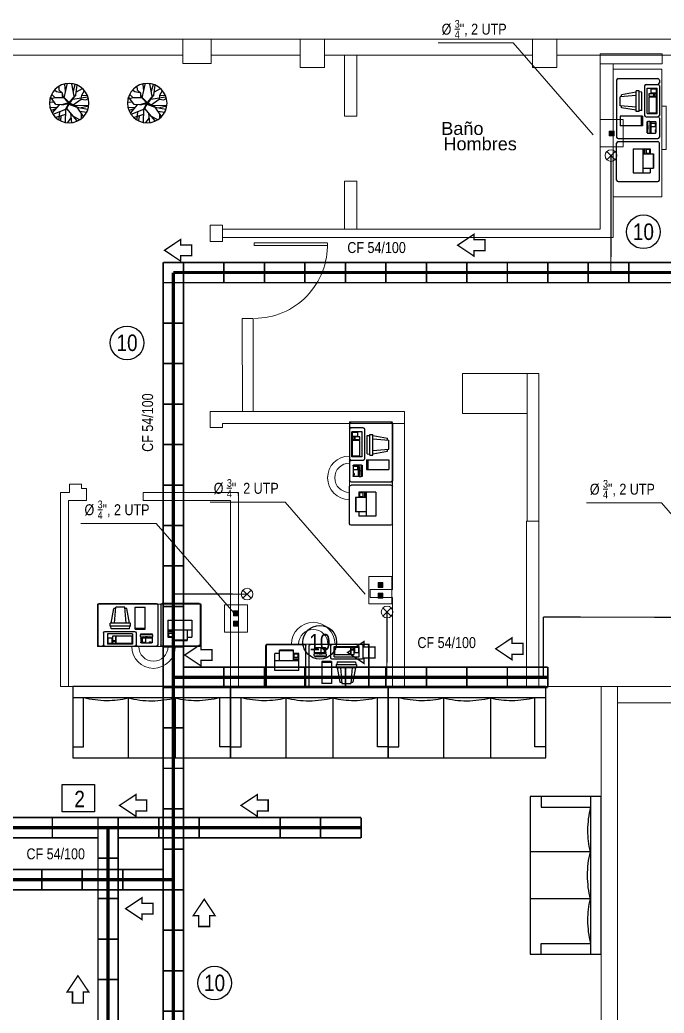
# Model space of a CAD drawing. Header units: millimetres. Extents: x 0 to 99.3, y 0 to 70.2.
# Drawn here: x 39.81 to 47.77, y 20.9 to 33.17 of the extents above; entities that cross this region are included whole.
import ezdxf

# ---------------------------------------------------------------- set-up
doc = ezdxf.new("R2010")
doc.units = ezdxf.units.MM
doc.linetypes.add('DASHED', pattern=[0.75, 0.5, -0.25])
doc.linetypes.add('DOT2', pattern=[0.125, 0, -0.125])
for name, color, linetype in [('9__9', 9, 'Continuous'), ('A-FURN-1', 7, 'Continuous'), ('TRACO01', 7, 'Continuous'), ('TRACO02', 255, 'Continuous')]:
    doc.layers.add(name, color=color, linetype=linetype)
for name, color, linetype, lineweight in [('ARQUITECTÓNICO', 152, 'Continuous', 0), ('INST. VOZ Y DATOS', 40, 'Continuous', 0), ('TEXTOS INST. VOZ Y DATOS', 1, 'Continuous', 0)]:
    doc.layers.add(name, color=color, linetype=linetype, lineweight=lineweight)
doc.styles.add('75', font='ARIALN.TTF', dxfattribs={"height": 0.135})
doc.styles.add('PANROMAN', font='arial.ttf', dxfattribs={"height": 0.4})

# ---------------------------------------------------------------- blocks, each defined once
blk = doc.blocks.new('A$C12894DB4')
at = {"layer": 'TRACO01', "color": 0}
for p, q in [((9.91, 5.66), (9.91, 5.26)), ((11.31, 5.66), (9.91, 5.66)), ((11.31, 5.46), (9.91, 5.46)), ((11.31, 5.26), (9.91, 5.26)), ((11.31, 4.66), (9.91, 4.66)), ((9.91, 4.66), (9.91, 3.46)), ((11.31, 5.66), (11.31, 5.26)), ((11.31, 4.66), (11.31, 3.46)), ((17.03, 4.24), (17.03, 4.14)), ((20.83, 4.44), (17.23, 4.44)), ((18.23, 4.2), (18.23, 4.05)), ((19.83, 4.2), (19.83, 4.05)), ((21.03, 4.24), (21.03, 4.13)), ((24.13, 3.58), (29.73, 3.58)), ((24.13, 3.58), (24.13, 1.08)), ((29.73, 3.58), (29.73, 1.08)), ((29.93, 3.58), (29.93, 1.98)), ((29.93, 3.58), (30.93, 3.58)), ((30.93, 3.58), (30.93, 1.98)), ((9.71, 2.26), (4.71, 2.26)), ((11.31, 3.46), (9.91, 3.46)), ((17.03, 3.36), (17.03, 1.44)), ((20.83, 3.04), (17.23, 3.04)), ((20.83, 1.24), (17.23, 1.24)), ((17.53, 1.57), (17.53, 1.37)), ((18.13, 1.57), (17.53, 1.57)), ((18.13, 1.37), (17.53, 1.37)), ((18.13, 1.57), (18.13, 1.37)), ((18.23, 3.43), (18.23, 3.28)), ((19.33, 2.91), (19.33, 1.37)), ((19.33, 2.91), (20.53, 2.91)), ((19.33, 1.37), (20.53, 1.37)), ((19.83, 3.43), (19.83, 3.28)), ((20.53, 2.91), (20.53, 1.37)), ((21.03, 3.36), (21.03, 1.44)), ((24.13, 1.08), (29.73, 1.08)), ((29.93, 1.98), (30.93, 1.98)), ((29.93, 1.68), (29.93, 1.08)), ((29.93, 1.68), (30.93, 1.68)), ((29.93, 1.08), (30.93, 1.08)), ((30.93, 1.68), (30.93, 1.08)), ((31.13, 2.88), (31.13, 1.08)), ((31.13, 2.88), (32.53, 2.88)), ((31.13, 1.08), (32.53, 1.08)), ((32.53, 2.88), (32.53, 1.08))]:
    blk.add_line(p, q, dxfattribs=at)
for centre, radius, start, end in [((18.18, 3.74), 1.25, 166.0825, 180), ((18.18, 3.74), 1.25, 180, 191.2958), ((17.19, 3.54), 0.24, 191.2958, 283.3617), ((17.16, 3.98), 0.2, 70.2489, 166.4245), ((17.23, 4.24), 0.2, 90, 180), ((18.07, 7.64), 3.57, 256.1032, 263.8325), ((18.64, 12.93), 8.89, 263.8325, 267.4371), ((17.99, 4.2), 0.24, 0, 90), ((19.03, 21.61), 17.58, 267.4371, 270), ((19.03, 21.61), 17.58, 270, 272.5629), ((19.42, 12.93), 8.89, 272.5629, 276.1675), ((20.07, 4.2), 0.24, 90, 180), ((19.99, 7.64), 3.57, 276.1675, 283.8968), ((20.87, 3.54), 0.24, 256.6383, 358.4297), ((20.83, 4.24), 0.2, 0, 90), ((20.9, 3.98), 0.2, 9.5352, 104.6502), ((20.4, 3.82), 0.72, 9.4076, 17.8024), ((19.88, 3.74), 1.25, 0, 9.4076), ((19.88, 3.74), 1.25, 350.5924, 360), ((17.23, 2.84), 0.2, 90, 180), ((17.23, 1.44), 0.2, 180, 270), ((18.07, -0.17), 3.57, 96.1675, 103.8968), ((16.93, 3.52), 0.369, 323.5958, 323.7272), ((18.64, -5.45), 8.89, 92.5629, 96.1675), ((17.99, 3.28), 0.24, 270, 0), ((19.03, -14.14), 17.58, 90, 92.5629), ((19.03, -14.14), 17.58, 87.4371, 90), ((19.42, -5.45), 8.89, 83.8325, 87.4371), ((20.07, 3.28), 0.24, 180, 270), ((19.99, -0.17), 3.57, 76.6383, 83.8325), ((20.83, 2.84), 0.2, 0, 90), ((20.83, 1.44), 0.2, 270, 0)]:
    blk.add_arc(centre, radius, start, end, dxfattribs=at)
at = {"layer": 'TRACO02', "color": 0}
for p, q in [((0, 14.54), (0, 0.54)), ((0.5, 15.04), (13.5, 15.04)), ((14, 14.54), (14, 0.54)), ((15.1, 14.54), (15.1, 0.54)), ((35.6, 15.04), (15.6, 15.04)), ((36.1, 14.54), (36.1, 0.54)), ((19.55, 6), (19.55, 13.8)), ((22.95, 13.8), (19.55, 13.8)), ((22.95, 6), (22.95, 13.8)), ((24.99, 8.15), (25.9, 13.35)), ((25.9, 13.35), (26.59, 13.35)), ((26.13, 8.15), (26.62, 13.75)), ((26.62, 13.75), (29.75, 13.75)), ((30.24, 8.15), (29.75, 13.75)), ((29.79, 13.35), (30.47, 13.35)), ((31.39, 8.15), (30.47, 13.35)), ((11.51, 9.26), (3.11, 9.26)), ((3.11, 9.26), (3.11, 3.26)), ((11.51, 9.26), (11.51, 3.26)), ((24.59, 8.15), (31.79, 8.15)), ((24.59, 7.15), (24.59, 8.15)), ((24.59, 7.15), (31.79, 7.15)), ((24.98, 6.15), (24.89, 7.15)), ((31.4, 6.15), (31.49, 7.15)), ((31.79, 7.15), (31.79, 8.15)), ((11.51, 5.86), (3.11, 5.86)), ((4.71, 5.86), (4.71, 2.06)), ((9.71, 5.86), (9.71, 2.06)), ((22.95, 6.4), (19.55, 6.4)), ((22.95, 6), (19.55, 6)), ((22.7, 4.74), (22.7, 0.54)), ((33.6, 5.24), (23.2, 5.24)), ((23.93, 4.38), (32.73, 4.38)), ((23.93, 4.38), (23.93, 0.78)), ((24.98, 6.15), (31.4, 6.15)), ((32.73, 4.38), (32.73, 0.78)), ((34.1, 4.74), (34.1, 0.54)), ((0.5, 0.04), (13.5, 0.04)), ((4.71, 3.26), (3.11, 3.26)), ((9.71, 2.06), (4.71, 2.06)), ((11.51, 3.26), (9.71, 3.26)), ((22.2, 0.04), (15.6, 0.04)), ((33.6, 0.04), (23.2, 0.04)), ((23.93, 0.78), (32.73, 0.78)), ((35.6, 0.04), (34.6, 0.04))]:
    blk.add_line(p, q, dxfattribs=at)
for centre, radius, start, end in [((0.5, 14.54), 0.5, 90, 180), ((13.5, 14.54), 0.5, 0, 90), ((15.6, 14.54), 0.5, 90, 180), ((35.6, 14.54), 0.5, 0, 90), ((23.2, 4.74), 0.5, 90, 180), ((33.6, 4.74), 0.5, 0, 90), ((0.5, 0.54), 0.5, 180, 270), ((13.5, 0.54), 0.5, 270, 0), ((15.6, 0.54), 0.5, 180, 270), ((22.2, 0.54), 0.5, 270, 0), ((23.2, 0.54), 0.5, 180, 270), ((27.71, -4.98), 5.57, 115.6743, 116.5651), ((29.09, -4.98), 5.57, 63.4349, 64.3257), ((33.6, 0.54), 0.5, 270, 0), ((34.6, 0.54), 0.5, 180, 270), ((35.6, 0.54), 0.5, 270, 0)]:
    blk.add_arc(centre, radius, start, end, dxfattribs=at)
blk = doc.blocks.new('FIXT-SOFA3672')
at = {"layer": 'A-FURN-1'}
for p, q in [((35.919106, 36.03653), (-35.919106, 36.03653)), ((-35.919106, 36.03653), (-35.919106, 0.010204)), ((35.919106, 0.010204), (35.919106, 36.03653)), ((-35.896767, 30.508681), (35.914639, 30.508681)), ((-31.016712, 5.575283), (-31.016712, 30.508681)), ((-10.734035, 30.318065), (-10.734035, -0.180412)), ((10.734035, 30.318065), (10.734035, -0.180412)), ((31.016712, 5.575283), (31.016712, 30.508681)), ((-35.896767, 5.575283), (-31.016712, 5.575283)), ((35.896767, 5.575283), (31.016712, 5.575283)), ((-35.919106, 0.010204), (35.919106, 0.010204))]:
    blk.add_line(p, q, dxfattribs=at)
for centre, radius, start, end in [((-20.12418, 71.160164), 42.085514, 255, 269.461553), ((-20.176819, 65.559021), 36.484119, 269.461552, 284.999998), ((-0.096013, 70.019703), 41.102158, 255, 270.121624), ((-0.098873, 71.366776), 42.449238, 270.121624, 285.000001), ((20.176819, 65.559021), 36.484119, 255.000002, 270.538448), ((20.12418, 71.160164), 42.085514, 270.538447, 285)]:
    blk.add_arc(centre, radius, start, end, dxfattribs=at)
blk = doc.blocks.new('arbolp114')
at = {"color": 0, "linetype": 'ByBlock'}
for p, q in [((-0.319, 0.205), (-0.389, 0.318)), ((-0.182, 0.289), (-0.333, 0.369)), ((-0.165, 0.209), (-0.203, 0.453)), ((-0.109, 0.31), (-0.154, 0.474)), ((-0.126, 0.175), (-0.067, 0.491)), ((0.126, 0.138), (0.045, 0.503)), ((0.091, 0.306), (0.108, 0.482)), ((0.168, 0.249), (0.252, 0.332)), ((0.193, 0.26), (0.319, 0.289)), ((0.252, 0.332), (0.256, 0.436)), ((0.319, 0.289), (0.378, 0.331)), ((-0.417, 0.087), (-0.476, 0.121)), ((-0.326, 0.205), (-0.462, 0.192)), ((-0.088, 0.104), (-0.462, 0.159)), ((-0.301, 0.104), (-0.417, 0.087)), ((-0.305, 0.104), (-0.319, 0.205)), ((-0.098, -0.045), (-0.301, 0.104)), ((-0.018, -0.001), (-0.165, 0.213)), ((-0.165, 0.213), (0.001, 0.019)), ((-0.116, 0.148), (-0.006, 0.006)), ((-0.001, 0.009), (-0.116, 0.148)), ((-0.006, 0.006), (-0.013, -0.015)), ((0.151, 0.157), (-0.001, 0.009)), ((0.001, 0.019), (0.157, 0.171)), ((0.005, 0), (0.151, 0.157)), ((0.018, 0.007), (0.168, 0.165)), ((0.018, 0.007), (0.196, -0.047)), ((0.143, 0.138), (0.357, 0.138)), ((0.157, 0.171), (0.168, 0.249)), ((0.168, 0.165), (0.168, 0.249)), ((0.336, -0.035), (0.476, 0.163)), ((0.357, 0.138), (0.497, 0.096)), ((0.361, 0.133), (0.452, 0.226)), ((0.375, 0.028), (0.504, 0.012)), ((-0.494, -0.068), (-0.119, -0.057)), ((-0.305, -0.115), (-0.494, -0.068)), ((-0.203, -0.102), (-0.466, -0.152)), ((-0.256, -0.207), (-0.452, -0.228)), ((-0.195, -0.102), (-0.354, -0.342)), ((-0.203, -0.098), (-0.119, -0.057)), ((0.008, -0.026), (-0.195, -0.102)), ((0.073, -0.134), (-0.193, -0.447)), ((-0.179, -0.095), (0.011, -0.018)), ((-0.116, -0.063), (0.005, -0.003)), ((-0.013, -0.015), (-0.116, -0.063)), ((-0.098, -0.045), (-0.018, -0.001)), ((0.174, -0.042), (0.005, 0)), ((0.005, -0.003), (0.068, -0.021)), ((0.008, -0.026), (0.193, -0.047)), ((0.008, -0.026), (0.094, -0.169)), ((0.011, -0.018), (0.174, -0.042)), ((0.017, -0.021), (0.094, -0.152)), ((0.094, -0.161), (0.417, -0.287)), ((0.094, -0.169), (0.105, -0.493)), ((0.196, -0.047), (0.336, -0.035)), ((0.245, -0.22), (0.266, -0.409)), ((0.256, -0.047), (0.438, -0.253)), ((0.319, -0.11), (0.494, -0.123)), ((0.34, -0.144), (0.459, -0.186)), ((-0.305, -0.27), (-0.305, -0.392)), ((-0.098, -0.333), (-0.256, -0.417)), ((-0.033, -0.258), (-0.056, -0.497)), ((-0.044, -0.376), (0.042, -0.493)), ((0.098, -0.287), (0.336, -0.363)), ((0.21, -0.329), (0.224, -0.442))]:
    blk.add_line(p, q, dxfattribs=at)
blk.add_circle((0, 0), 0.5, dxfattribs=at)
blk = doc.blocks.new('A$C6B612579')
at = {"layer": '9__9', "color": 253, "extrusion": (0, 0, -1), "xscale": 4.875, "yscale": 4.875, "zscale": 4.875}
blk.add_blockref('arbolp114', (-2.46, 2.44), dxfattribs=at)

msp = doc.modelspace()

# ---------------------------------------------------------------- hatches: boundary and pattern name
at = {"layer": 'INST. VOZ Y DATOS'}
for points in [[(47.089, 31.797), (47.149, 31.797), (47.149, 31.737), (47.089, 31.737)], [(44.232, 26.22), (44.292, 26.22), (44.292, 26.16), (44.232, 26.16)], [(44.232, 26.091), (44.292, 26.091), (44.292, 26.03), (44.232, 26.03)], [(42.448, 25.872), (42.508, 25.872), (42.508, 25.812), (42.448, 25.812)], [(42.448, 25.743), (42.508, 25.743), (42.508, 25.682), (42.448, 25.682)]]:
    msp.add_hatch(color=256, dxfattribs=at).paths.add_polyline_path(points)

# ---------------------------------------------------------------- linework, layer by layer
at = {"layer": 'ARQUITECTÓNICO'}
for p, q in [((39, 32.935), (41.82, 32.935)), ((39, 32.735), (41.82, 32.735)), ((43.817, 31.981), (43.97, 31.981)), ((43.817, 31.181), (43.97, 31.181)), ((42.16, 30.635), (42.16, 30.435)), ((42.16, 30.635), (42.31, 30.635)), ((42.31, 30.435), (42.31, 30.635)), ((47.137, 30.585), (47.137, 30.485)), ((42.31, 30.435), (42.16, 30.435)), ((47.137, 30.485), (42.308, 30.485)), ((42.704, 30.416), (43.607, 30.416)), ((42.704, 30.385), (42.704, 30.416)), ((42.704, 30.385), (43.604, 30.385)), ((40.633, 27.384), (40.633, 27.235)), ((41.333, 27.335), (41.333, 27.235)), ((40.31, 24.935), (46.99, 24.935)), ((42.41, 24.056), (42.41, 24.935)), ((42.41, 24.935), (42.41, 24.056)), ((44.357, 24.935), (44.357, 24.056)), ((46.99, 24.935), (46.99, 20.285)), ((47.19, 24.935), (46.99, 24.935)), ((42.277, 24.192), (42.277, 24.8)), ((42.543, 24.192), (42.543, 24.8)), ((43.092, 24.795), (43.092, 24.051)), ((43.674, 24.795), (43.674, 24.051)), ((44.489, 24.192), (44.489, 24.8)), ((45.039, 24.795), (45.039, 24.051)), ((45.621, 24.795), (45.621, 24.051)), ((44.357, 24.056), (46.303, 24.056)), ((46.99, 23.578), (46.111, 23.578)), ((46.851, 22.895), (46.107, 22.895)), ((46.851, 22.313), (46.107, 22.313))]:
    msp.add_line(p, q, dxfattribs=at)
at = {"layer": 'ARQUITECTÓNICO', "linetype": 'Continuous', "ltscale": 0.03}
for p, q in [((42.31, 30.585), (46.976, 30.585)), ((42.16, 28.335), (42.16, 28.135)), ((42.31, 28.335), (44.56, 28.335)), ((44.56, 28.335), (44.56, 24.935)), ((44.56, 28.285), (44.56, 24.935)), ((42.16, 28.135), (42.31, 28.135)), ((42.31, 28.185), (44.41, 28.185)), ((42.31, 28.185), (42.31, 28.135)), ((44.41, 28.185), (44.41, 26.135)), ((40.42, 27.435), (40.42, 27.335)), ((40.57, 27.435), (40.57, 27.384)), ((40.31, 27.335), (40.42, 27.335)), ((40.31, 27.335), (40.31, 24.935)), ((41.333, 27.335), (42.51, 27.335)), ((42.51, 27.335), (42.51, 24.935)), ((40.41, 27.235), (40.633, 27.235)), ((40.41, 27.235), (40.41, 24.935)), ((41.333, 27.235), (42.41, 27.235)), ((42.41, 27.235), (42.41, 24.935)), ((44.135, 26.135), (44.41, 26.135)), ((44.135, 26.135), (44.135, 26.035)), ((44.135, 26.035), (44.41, 26.035)), ((44.41, 26.035), (44.41, 24.935))]:
    msp.add_line(p, q, dxfattribs=at)
at = {"layer": 'ARQUITECTÓNICO', "ltscale": 0.3}
for p, q in [((40.57, 27.435), (40.42, 27.435)), ((40.633, 27.384), (40.57, 27.384))]:
    msp.add_line(p, q, dxfattribs=at)
at = {"layer": 'ARQUITECTÓNICO', "color": 252}
for p, q in [((40.463, 24.935), (40.463, 24.056)), ((40.596, 24.192), (40.596, 24.8)), ((41.145, 24.795), (41.145, 24.051)), ((41.727, 24.795), (41.727, 24.051)), ((40.464, 24.192), (40.596, 24.192)), ((42.409, 24.192), (42.277, 24.192)), ((42.41, 24.192), (42.543, 24.192)), ((44.357, 24.192), (44.489, 24.192)), ((40.463, 24.056), (42.41, 24.056)), ((42.41, 24.056), (44.357, 24.056))]:
    msp.add_line(p, q, dxfattribs=at)
at = {"layer": 'ARQUITECTÓNICO'}
for points in [[(41.82, 32.635), (42.17, 32.635), (42.17, 32.935), (41.82, 32.935)], [(43.27, 32.935), (43.27, 32.585), (43.57, 32.585), (43.57, 32.935)], [(46.14, 32.935), (46.14, 32.585), (46.44, 32.585), (46.44, 32.935)], [(46.976, 32.628), (46.976, 32.754), (47.741, 32.754), (47.741, 32.628)], [(47.737, 30.985), (47.737, 32.565), (47.137, 32.565), (47.137, 30.985)], [(47.737, 31.569), (47.737, 32.107), (47.791, 32.107), (47.791, 31.569)], [(42.69, 28.335), (42.69, 29.485), (42.554, 29.485), (42.556, 28.335)], [(46.076, 28.804), (46.076, 28.309), (45.274, 28.309), (45.274, 28.804)], [(46.22, 26.978), (46.22, 28.804), (46.076, 28.804), (46.076, 26.978)], [(44.56, 28.185), (44.56, 28.335), (42.31, 28.335), (42.31, 28.335), (42.16, 28.335), (42.16, 28.135), (42.31, 28.135), (42.31, 28.185), (44.56, 28.185)], [(44.405, 26.936), (44.405, 28.206), (43.881, 28.206), (43.881, 26.936)], [(46.22, 26.978), (46.22, 24.935), (46.067, 24.935), (46.067, 26.978)]]:
    msp.add_lwpolyline(points, close=True, dxfattribs=at)
for points in [[(42.17, 32.935), (54.69, 32.935)], [(42.17, 32.735), (43.27, 32.735)], [(43.57, 32.735), (46.14, 32.735)], [(43.817, 31.981), (43.817, 32.735)], [(43.97, 32.735), (43.97, 31.981)], [(46.44, 32.735), (49.94, 32.735)], [(46.976, 30.585), (46.976, 32.628), (47.137, 32.628), (47.137, 30.585)], [(43.97, 31.181), (43.97, 30.585), (43.817, 30.585), (43.817, 31.181)], [(48.39, 24.735), (47.19, 24.735), (47.19, 24.935), (48.39, 24.935)], [(47.19, 12.115), (47.19, 24.735)]]:
    msp.add_lwpolyline(points, dxfattribs=at)
at = {"layer": 'ARQUITECTÓNICO', "color": 0}
for points in [[(42.037, 25.956), (40.767, 25.956), (40.767, 25.433), (42.037, 25.433)], [(42.854, 24.935), (44.123, 24.935), (44.123, 25.458), (42.854, 25.458)]]:
    msp.add_lwpolyline(points, close=True, dxfattribs=at)
at = {"layer": 'ARQUITECTÓNICO', "ltscale": 0.03}
msp.add_arc((42.702, 30.39), 0.905, 270.1456, 1.6413, dxfattribs=at)
at = {"layer": 'ARQUITECTÓNICO'}
for centre, radius, start, end in [((43.878, 27.515), 0.269, 90, 270), ((43.878, 27.515), 0.181, 90, 270), ((43.432, 25.461), 0.269, 0, 180), ((43.432, 25.461), 0.181, 0, 180), ((41.458, 25.43), 0.269, 180, 0), ((41.458, 25.43), 0.181, 180, 0)]:
    msp.add_arc(centre, radius, start, end, dxfattribs=at)
at = {"layer": 'INST. VOZ Y DATOS'}
for points in [[(46.976, 31.943), (47.261, 31.943), (47.261, 31.606), (46.976, 31.606)], [(47.088, 31.798), (47.149, 31.798), (47.149, 31.738), (47.088, 31.738)], [(44.12, 26.294), (44.404, 26.294), (44.404, 25.957), (44.12, 25.957)], [(44.232, 26.22), (44.292, 26.22), (44.292, 26.16), (44.232, 26.16)], [(44.232, 26.091), (44.292, 26.091), (44.292, 26.03), (44.232, 26.03)], [(42.336, 25.946), (42.62, 25.946), (42.62, 25.609), (42.336, 25.609)], [(42.448, 25.872), (42.508, 25.872), (42.508, 25.812), (42.448, 25.812)], [(42.448, 25.743), (42.508, 25.743), (42.508, 25.682), (42.448, 25.682)]]:
    msp.add_lwpolyline(points, close=True, dxfattribs=at)
at = {"layer": 'INST. VOZ Y DATOS', "color": 6}
for points in [[(47.059, 31.547), (47.161, 31.445)], [(47.059, 31.445), (47.161, 31.547)], [(42.564, 26.129), (42.666, 26.028)], [(42.564, 26.028), (42.666, 26.129)], [(44.293, 25.908), (44.394, 25.806)], [(44.293, 25.806), (44.394, 25.908)]]:
    msp.add_lwpolyline(points, dxfattribs=at)
at = {"layer": 'INST. VOZ Y DATOS', "color": 6, "ltscale": 0.1}
for points in [[(47.059, 31.547), (47.161, 31.445)], [(47.161, 31.547), (47.059, 31.445)], [(42.564, 26.129), (42.666, 26.028)], [(42.666, 26.129), (42.564, 26.027)], [(44.293, 25.908), (44.394, 25.806)], [(44.394, 25.908), (44.293, 25.806)]]:
    msp.add_lwpolyline(points, dxfattribs=at)
at = {"layer": 'INST. VOZ Y DATOS', "color": 6, "linetype": 'DASHED', "ltscale": 0.01, "const_width": 0.015}
for points in [[(47.108, 30.051), (47.11, 31.496)], [(41.704, 26.08), (42.615, 26.078)], [(44.341, 25.051), (44.343, 25.857)], [(46.273, 25.051), (46.275, 25.795)], [(46.275, 25.795), (48.743, 25.791)]]:
    msp.add_lwpolyline(points, dxfattribs=at)
at = {"layer": 'INST. VOZ Y DATOS', "const_width": 0.02}
for points in [[(41.579, 19.426), (41.579, 30.176)], [(41.579, 30.176), (46.329, 30.176)], [(41.829, 19.322), (41.829, 30.176)], [(42.329, 29.926), (42.329, 30.176)], [(42.829, 29.926), (42.829, 30.176)], [(43.329, 29.926), (43.329, 30.176)], [(43.829, 29.926), (43.829, 30.176)], [(44.329, 29.926), (44.329, 30.176)], [(44.829, 29.926), (44.829, 30.176)], [(45.329, 29.926), (45.329, 30.176)], [(45.829, 29.926), (45.829, 30.176)], [(46.329, 29.926), (46.329, 30.176)], [(46.329, 30.176), (50.829, 30.176)], [(46.829, 29.926), (46.829, 30.176)], [(47.329, 29.926), (47.329, 30.176)], [(41.829, 29.926), (41.579, 29.926)], [(41.829, 29.926), (46.329, 29.926)], [(46.329, 29.926), (50.829, 29.926)], [(41.829, 29.426), (41.579, 29.426)], [(41.829, 28.926), (41.579, 28.926)], [(41.829, 28.426), (41.579, 28.426)], [(41.829, 27.926), (41.579, 27.926)], [(41.829, 27.426), (41.579, 27.426)], [(41.829, 26.926), (41.579, 26.926)], [(41.829, 26.426), (41.579, 26.426)], [(41.829, 25.926), (41.579, 25.926)], [(41.829, 25.426), (41.579, 25.426)], [(41.829, 25.176), (46.329, 25.176)], [(42.329, 24.926), (42.329, 25.176)], [(42.829, 24.926), (42.829, 25.176)], [(43.329, 24.926), (43.329, 25.176)], [(43.829, 24.926), (43.829, 25.176)], [(44.329, 24.926), (44.329, 25.176)], [(44.829, 24.926), (44.829, 25.176)], [(45.329, 24.926), (45.329, 25.176)], [(45.829, 24.926), (45.829, 25.176)], [(46.329, 24.926), (46.329, 25.176)], [(41.829, 24.926), (41.579, 24.926)], [(41.829, 24.926), (46.329, 24.926)], [(41.829, 24.426), (41.579, 24.426)], [(41.829, 23.926), (41.579, 23.926)], [(41.829, 23.426), (41.579, 23.426)], [(41.829, 22.926), (41.579, 22.926)], [(41.579, 22.676), (37.079, 22.676)], [(40.079, 22.676), (40.079, 22.426)], [(40.579, 22.676), (40.579, 22.426)], [(41.079, 22.676), (41.079, 22.426)], [(41.579, 22.426), (37.079, 22.426)], [(41.829, 22.426), (41.579, 22.426)], [(41.829, 21.926), (41.579, 21.926)], [(41.829, 21.426), (41.579, 21.426)], [(41.829, 20.926), (41.579, 20.926)]]:
    msp.add_lwpolyline(points, dxfattribs=at)
at = {"layer": 'INST. VOZ Y DATOS', "color": 6, "const_width": 0.04}
for points in [[(41.704, 19.374), (41.704, 30.051)], [(41.704, 30.051), (46.329, 30.051)], [(46.204, 30.051), (50.829, 30.051)], [(41.704, 25.051), (46.329, 25.051)], [(41.704, 22.551), (37.204, 22.551)]]:
    msp.add_lwpolyline(points, dxfattribs=at)
at = {"layer": 'INST. VOZ Y DATOS', "color": 20, "const_width": 0.02}
for points in [[(36.773, 23.317), (40.773, 23.317)], [(40.209, 23.317), (40.209, 23.067)], [(40.773, 15.067), (40.773, 23.317)], [(41.023, 23.317), (40.773, 23.317)], [(41.023, 15.317), (41.023, 23.317)], [(44.023, 23.317), (41.023, 23.317)], [(41.523, 23.317), (41.523, 23.067)], [(42.023, 23.317), (42.023, 23.067)], [(43.023, 23.317), (43.023, 23.067)], [(43.523, 23.317), (43.523, 23.067)], [(44.023, 23.317), (44.023, 23.067)], [(36.773, 23.067), (40.773, 23.067)], [(44.023, 23.067), (41.023, 23.067)], [(41.023, 22.817), (40.773, 22.817)], [(41.023, 22.317), (40.773, 22.317)], [(41.023, 21.817), (40.773, 21.817)], [(41.023, 21.317), (40.773, 21.317)]]:
    msp.add_lwpolyline(points, dxfattribs=at)
at = {"layer": 'INST. VOZ Y DATOS', "color": 104, "linetype": 'DOT2', "ltscale": 0.5, "const_width": 0.04}
for points in [[(36.773, 23.192), (40.898, 23.192)], [(40.898, 15.192), (40.898, 23.192)], [(44.023, 23.192), (40.898, 23.192)]]:
    msp.add_lwpolyline(points, dxfattribs=at)
at = {"layer": 'INST. VOZ Y DATOS', "color": 6, "ltscale": 0.1}
for centre in [(47.11, 31.496), (42.615, 26.078), (44.344, 25.857)]:
    msp.add_circle(centre, 0.072, dxfattribs=at)
at = {"layer": 'TEXTOS INST. VOZ Y DATOS'}
for points in [[(46.889, 31.751), (45.901, 32.887), (44.974, 32.887)], [(44.075, 26.079), (43.086, 27.215), (42.16, 27.215)], [(48.72, 26.068), (47.732, 27.204), (46.805, 27.204)], [(42.478, 25.814), (41.49, 26.95), (40.563, 26.95)]]:
    msp.add_lwpolyline(points, dxfattribs=at)
at = {"layer": 'TEXTOS INST. VOZ Y DATOS', "const_width": 0.0168}
for points in [[(41.931, 30.326), (41.931, 30.259), (41.796, 30.259), (41.796, 30.191), (41.594, 30.326), (41.796, 30.461), (41.796, 30.393), (41.931, 30.393)], [(45.552, 30.389), (45.552, 30.321), (45.417, 30.321), (45.417, 30.254), (45.215, 30.389), (45.417, 30.523), (45.417, 30.456), (45.552, 30.456)], [(46.021, 25.403), (46.021, 25.336), (45.887, 25.336), (45.887, 25.268), (45.685, 25.403), (45.887, 25.538), (45.887, 25.47), (46.021, 25.47)], [(42.181, 25.326), (42.181, 25.259), (42.046, 25.259), (42.046, 25.191), (41.844, 25.326), (42.046, 25.461), (42.046, 25.393), (42.181, 25.393)], [(44.193, 25.358), (44.193, 25.29), (44.058, 25.29), (44.058, 25.223), (43.856, 25.358), (44.058, 25.492), (44.058, 25.425), (44.193, 25.425)], [(41.375, 23.468), (41.375, 23.4), (41.241, 23.4), (41.241, 23.333), (41.039, 23.468), (41.241, 23.602), (41.241, 23.535), (41.375, 23.535)], [(42.875, 23.468), (42.875, 23.4), (42.741, 23.4), (42.741, 23.333), (42.539, 23.468), (42.741, 23.602), (42.741, 23.535), (42.875, 23.535)], [(41.451, 22.192), (41.451, 22.125), (41.316, 22.125), (41.316, 22.057), (41.114, 22.192), (41.316, 22.327), (41.316, 22.259), (41.451, 22.259)], [(42.085, 21.972), (42.017, 21.972), (42.017, 22.107), (41.95, 22.107), (42.085, 22.309), (42.219, 22.107), (42.152, 22.107), (42.152, 21.972)], [(40.525, 21.027), (40.458, 21.027), (40.458, 21.162), (40.39, 21.162), (40.525, 21.364), (40.66, 21.162), (40.592, 21.162), (40.592, 21.027)]]:
    msp.add_lwpolyline(points, close=True, dxfattribs=at)
at = {"layer": 'TEXTOS INST. VOZ Y DATOS', "lineweight": 30}
msp.add_lwpolyline([(40.33, 23.728), (40.731, 23.728), (40.731, 23.388), (40.33, 23.388)], close=True, dxfattribs=at)
for centre in [(47.51, 30.554), (41.132, 29.182), (43.513, 25.484), (42.213, 21.274)]:
    msp.add_circle(centre, 0.208, dxfattribs=at)

# ---------------------------------------------------------------- block references
at = {"layer": 'ARQUITECTÓNICO'}
for name, p, xscale, yscale, zscale, rotation in [('A$C12894DB4', (47.709, 31.175), 0.03521116158080062, 0.03521116158080062, 0.03521116158080062, 89.99999999999997), ('A$C12894DB4', (43.88, 26.931), -0.03521116158080062, 0.03521116158079707, 0.03521116158074283, 270), ('A$C12894DB4', (42.848, 25.459), -0.03521116158080062, 0.03521116158079707, 0.03521116158074283, 180), ('FIXT-SOFA3672', (46.111, 22.604), 0.0271002682929975, 0.02439024390241684, 0.02439024390243771, 270)]:
    msp.add_blockref(name, p, dxfattribs=dict(at, xscale=xscale, yscale=yscale, zscale=zscale, rotation=rotation))
at = {"layer": 'ARQUITECTÓNICO', "color": 0, "xscale": 0.1000000000000227, "yscale": 0.1000000000000227, "zscale": 0.1000000000000227}
for p in [(40.172, 31.9), (41.136, 31.9)]:
    msp.add_blockref('A$C6B612579', p, dxfattribs=at)
at = {"layer": 'ARQUITECTÓNICO'}
for name, p, xscale, yscale, zscale in [('A$C12894DB4', (42.042, 25.432), -0.03521116158080062, 0.03521116158079707, 0.03521116158074283), ('FIXT-SOFA3672', (41.436, 24.056), 0.0271002682929975, 0.02439024390241684, 0.02439024390243771), ('FIXT-SOFA3672', (43.383, 24.056), 0.0271002682929975, 0.02439024390241684, 0.02439024390243771), ('FIXT-SOFA3672', (45.33, 24.056), 0.0271002682929975, 0.02439024390241684, 0.02439024390243771)]:
    msp.add_blockref(name, p, dxfattribs=dict(at, xscale=xscale, yscale=yscale, zscale=zscale))

# ---------------------------------------------------------------- texts
at = {"layer": 'ARQUITECTÓNICO', "style": 'PANROMAN'}
for s, p in [('Baño', (45.013, 31.751)), ('Hombres', (45.04, 31.561))]:
    msp.add_text(s, height=0.16, dxfattribs=at).set_placement(p)
at = {"layer": 'TEXTOS INST. VOZ Y DATOS', "style": '75'}
for s, insert, char_height, width, attachment_point in [('\\A1;%%C {\\H0.7x;\\S3/4;}", 2 UTP', (45.82, 33.171), 0.135, 2.19912, 3), ('10', (47.51, 30.554), 0.204, 1.84689, 5), ('CF 54/100', (44.214, 30.427), 0.135, 1.53907, 2), ('10', (41.132, 29.182), 0.204, 1.84689, 5), ('\\A1;%%C {\\H0.7x;\\S3/4;}", 2 UTP', (43.005, 27.499), 0.135, 2.19912, 3), ('\\A1;%%C {\\H0.7x;\\S3/4;}", 2 UTP', (47.651, 27.488), 0.135, 2.19912, 3), ('\\A1;%%C {\\H0.7x;\\S3/4;}", 2 UTP', (41.409, 27.234), 0.135, 2.19912, 3), ('10', (43.513, 25.484), 0.204, 1.84689, 5), ('CF 54/100', (45.08, 25.547), 0.135, 1.53907, 2), ('2', (40.546, 23.547), 0.204, 1.84689, 5), ('CF 54/100', (40.251, 22.937), 0.135, 1.53907, 2), ('10', (42.213, 21.274), 0.204, 1.84689, 5)]:
    msp.add_mtext(s, dxfattribs=dict(at, insert=insert, char_height=char_height, width=width, attachment_point=attachment_point))
at = {"layer": 'TEXTOS INST. VOZ Y DATOS', "insert": (41.318, 28.197), "char_height": 0.135, "width": 1.53907, "attachment_point": 2, "rotation": 90, "style": '75'}
msp.add_mtext('CF 54/100', dxfattribs=at)

doc.saveas('drawing.dxf')
